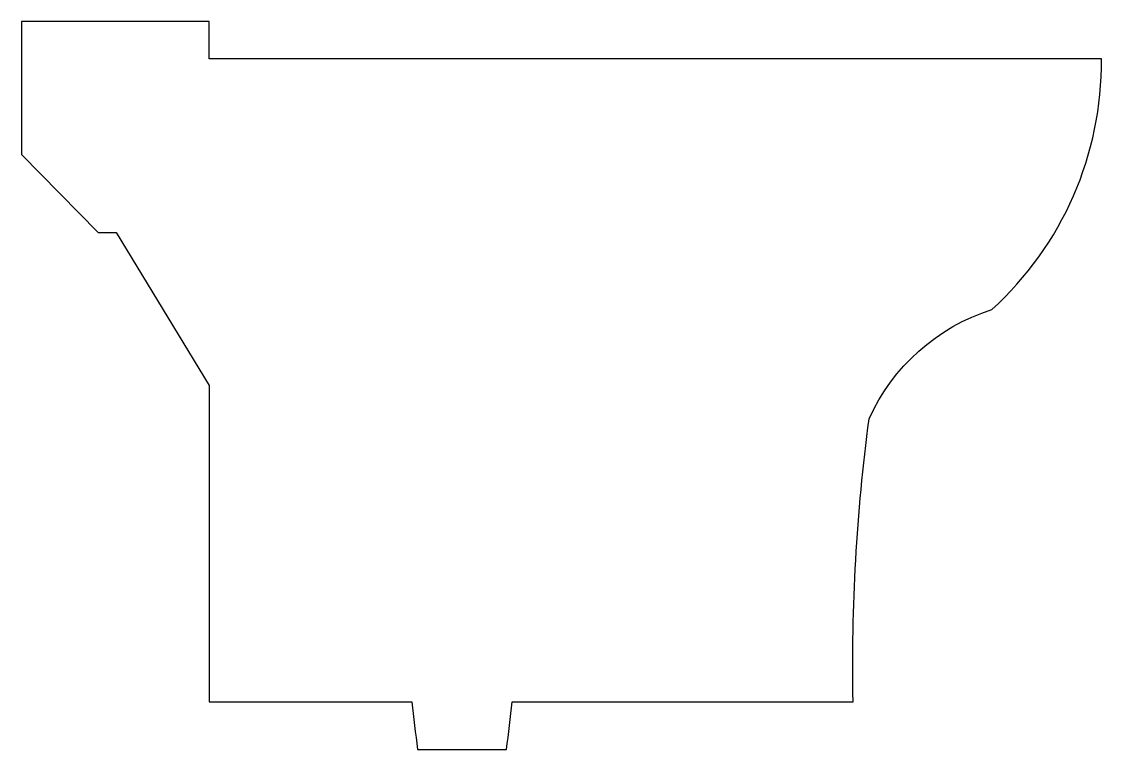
# Model space of a CAD drawing. Extents: x 0.532 to 1.154, y -0.98 to -0.561.
import ezdxf

# ---------------------------------------------------------------- set-up
doc = ezdxf.new("R2010")
doc.units = 0
doc.header["$LTSCALE"] = 0.5
doc.header["$MEASUREMENT"] = 0
doc.layers.get('0').update_dxf_attribs({"linetype": 'CONTINUOUS'})

msp = doc.modelspace()

# ---------------------------------------------------------------- linework, layer by layer
msp.add_lwpolyline([(0.53244, -0.56058), (0.53244, -0.63703), (0.57652, -0.68195), (0.58681, -0.68197), (0.64042, -0.77012), (0.64042, -0.95207), (0.75717, -0.95207, 0.010597), (0.7605, -0.97952), (0.81163, -0.97952, 0.010597), (0.81496, -0.95207), (1.01125, -0.95207, -0.037258), (1.02042, -0.78931, -0.212316), (1.09113, -0.72633, 0.214305), (1.15423, -0.58207), (0.64042, -0.58207), (0.64042, -0.56058)], format="xyb", close=True)

doc.saveas('drawing.dxf')
